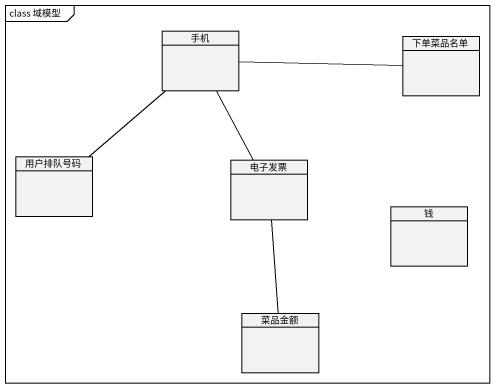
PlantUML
@startuml
mainframe class 域模型
hide circle
hide empty members
class 手机
class 下单菜品名单
class 用户排队号码
class 电子发票
class 钱
class 菜品金额
手机 -right- 下单菜品名单
手机 -- 用户排队号码
手机 -- 电子发票
电子发票 -- 菜品金额
@enduml
